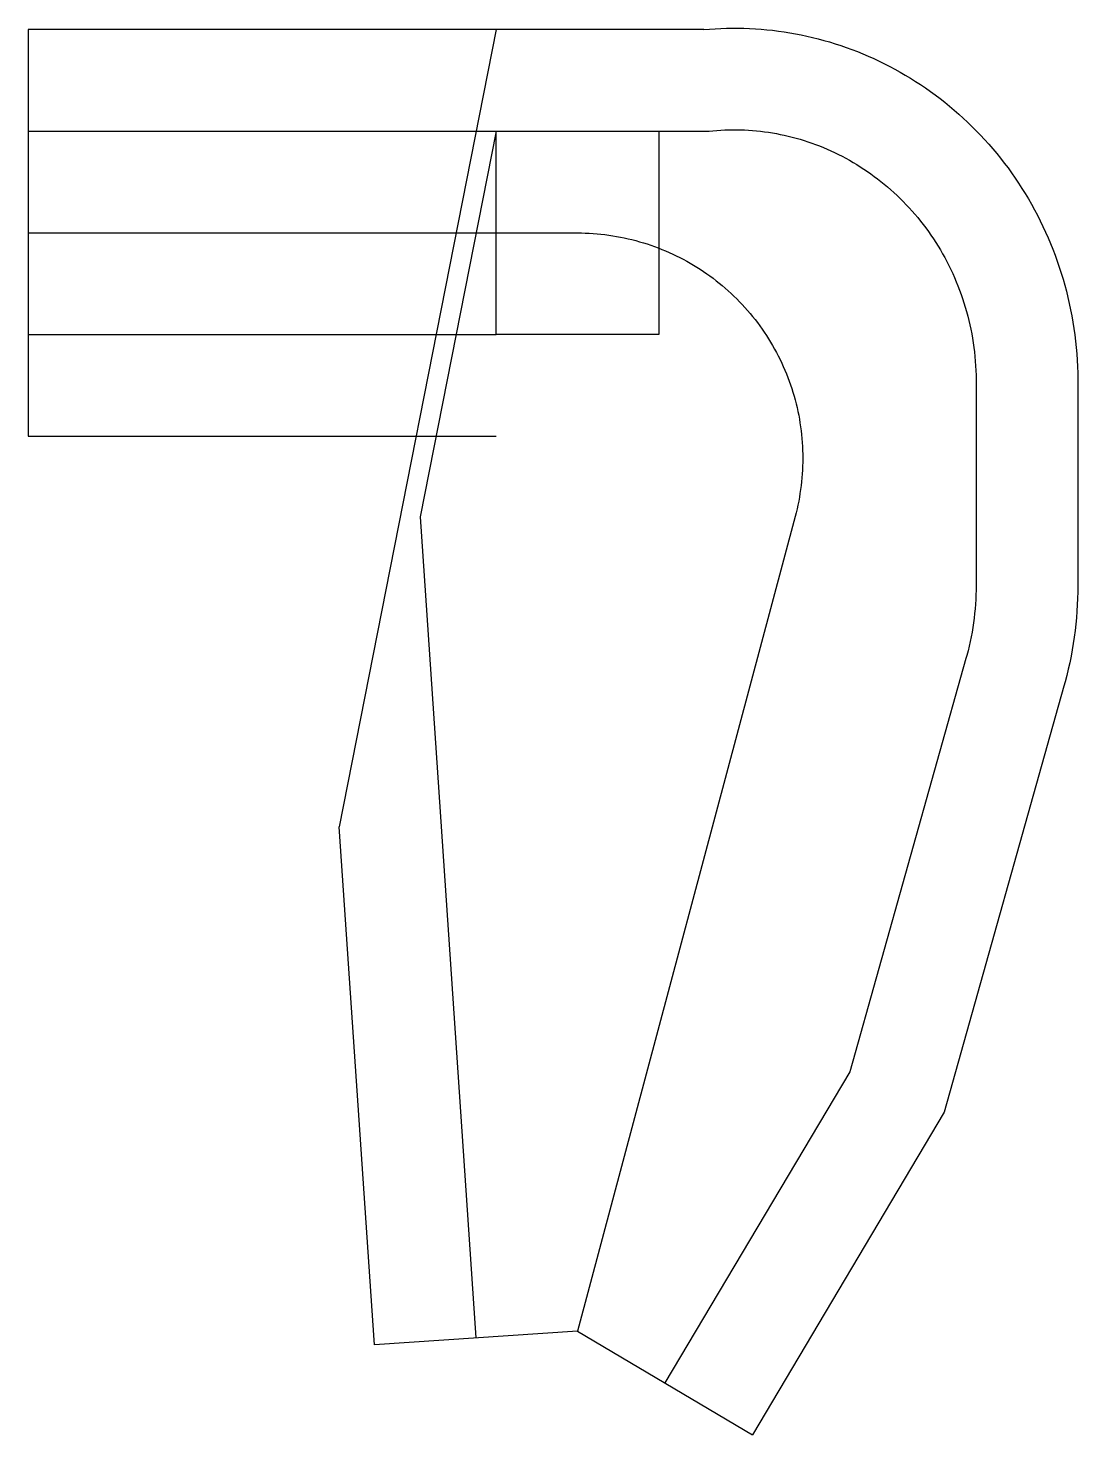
# Model space of a CAD drawing. Header units: metres. Extents: x -10000 to 9111, y -21891 to 3730.
import ezdxf

# ---------------------------------------------------------------- set-up
doc = ezdxf.new("R2010")
doc.units = ezdxf.units.M

msp = doc.modelspace()

# ---------------------------------------------------------------- linework, layer by layer
at = {"color": 1}
for p, q in [((-10000, 3704), (-10000, -3704)), ((2302, 3704), (-10000, 3704)), ((-1482, 3704), (-4336, -10814)), ((-10000, 1852), (2397, 1852)), ((-1482, 1852), (-2862, -5169)), ((-10000, -1852), (-1482, -1852)), ((7259, -2717), (7259, -6421)), ((9111, -2717), (9111, -6421)), ((-10000, -3704), (-1482, -3704)), ((-2862, -5169), (-1848, -20125)), ((7074, -7754), (4957, -15280)), ((8857, -8256), (6674, -16016)), ((-3696, -20251), (-4336, -10814)), ((4957, -15280), (1592, -20946)), ((6674, -16016), (3185, -21891)), ((0, -20000), (-3696, -20251)), ((0, -20000), (3185, -21891))]:
    msp.add_line(p, q, dxfattribs=at)
for points in [[(2302, 3704), (2405, 3713), (2509, 3720), (2612, 3725), (2716, 3729), (2821, 3730), (2925, 3730), (3030, 3728), (3134, 3724), (3239, 3719), (3344, 3711), (3448, 3702), (3553, 3691), (3658, 3678), (3762, 3663), (3867, 3646), (3971, 3628), (4075, 3607), (4178, 3585), (4282, 3561), (4385, 3535), (4488, 3507), (4590, 3478), (4693, 3446), (4794, 3413), (4895, 3378), (4996, 3341), (5096, 3302), (5196, 3262), (5295, 3220), (5394, 3176), (5491, 3130), (5588, 3082), (5685, 3033), (5780, 2982), (5875, 2929), (5969, 2875), (6062, 2819), (6155, 2761), (6246, 2701), (6337, 2640), (6426, 2577), (6514, 2513), (6602, 2446), (6688, 2379), (6774, 2309), (6858, 2238), (6941, 2166), (7023, 2092), (7104, 2017), (7183, 1940), (7261, 1861), (7338, 1781), (7414, 1700), (7488, 1617), (7561, 1533), (7633, 1447), (7703, 1360), (7771, 1272), (7839, 1183), (7904, 1092), (7969, 1000), (8031, 907), (8092, 812), (8152, 717), (8210, 620), (8266, 522), (8321, 423), (8374, 323), (8425, 222), (8475, 120), (8522, 17), (8569, -87), (8613, -192), (8655, -298), (8696, -405), (8735, -512), (8772, -621), (8807, -730), (8841, -839), (8872, -950), (8902, -1061), (8930, -1173), (8955, -1285), (8979, -1398), (9001, -1512), (9021, -1626), (9039, -1740), (9055, -1855), (9069, -1971), (9081, -2086), (9091, -2203), (9099, -2319), (9105, -2435), (9109, -2552), (9110, -2669), (9111, -2717)], [(1482, -1852), (-1482, -1852), (-1482, 1852), (1482, 1852), (1482, -1852)], [(2397, 1852), (2468, 1859), (2539, 1866), (2610, 1871), (2682, 1875), (2754, 1877), (2826, 1878), (2898, 1878), (2970, 1877), (3042, 1875), (3115, 1871), (3187, 1866), (3260, 1859), (3332, 1852), (3405, 1843), (3477, 1833), (3550, 1821), (3622, 1809), (3694, 1795), (3766, 1779), (3838, 1763), (3910, 1745), (3982, 1726), (4053, 1705), (4125, 1683), (4196, 1660), (4266, 1636), (4337, 1610), (4407, 1584), (4477, 1555), (4546, 1526), (4615, 1495), (4683, 1463), (4752, 1430), (4819, 1396), (4886, 1360), (4953, 1323), (5019, 1285), (5085, 1246), (5150, 1205), (5214, 1163), (5278, 1120), (5341, 1076), (5403, 1031), (5465, 984), (5526, 937), (5587, 888), (5646, 838), (5705, 787), (5763, 735), (5820, 681), (5876, 627), (5932, 572), (5987, 515), (6040, 457), (6093, 399), (6145, 339), (6196, 279), (6246, 217), (6295, 154), (6343, 91), (6390, 26), (6435, -39), (6480, -105), (6524, -173), (6566, -241), (6608, -310), (6648, -379), (6687, -450), (6725, -521), (6762, -594), (6798, -666), (6832, -740), (6865, -814), (6897, -890), (6928, -965), (6957, -1042), (6985, -1119), (7012, -1196), (7037, -1275), (7062, -1354), (7084, -1433), (7106, -1513), (7126, -1593), (7145, -1674), (7162, -1755), (7178, -1837), (7192, -1919), (7205, -2002), (7217, -2085), (7227, -2168), (7236, -2251), (7244, -2335), (7249, -2419), (7254, -2504), (7257, -2588), (7258, -2673), (7259, -2717)], [(-10000, 0), (0, 0), (72, -1), (143, -2), (215, -6), (286, -10), (358, -16), (429, -22), (500, -31), (571, -40), (642, -51), (712, -62), (783, -75), (853, -90), (923, -105), (993, -122), (1062, -140), (1131, -159), (1200, -179), (1268, -201), (1336, -224), (1403, -247), (1470, -273), (1537, -299), (1603, -326), (1669, -355), (1734, -384), (1799, -415), (1863, -447), (1926, -480), (1989, -514), (2051, -550), (2113, -586), (2174, -623), (2235, -662), (2294, -701), (2353, -742), (2412, -784), (2469, -826), (2526, -870), (2582, -914), (2637, -960), (2692, -1006), (2745, -1054), (2798, -1102), (2850, -1152), (2901, -1202), (2951, -1253), (3001, -1305), (3049, -1358), (3097, -1411), (3143, -1466), (3189, -1521), (3233, -1577), (3277, -1634), (3319, -1691), (3361, -1750), (3402, -1809), (3441, -1868), (3480, -1929), (3517, -1990), (3553, -2051), (3589, -2114), (3623, -2177), (3656, -2240), (3688, -2304), (3719, -2369), (3748, -2434), (3777, -2500), (3804, -2566), (3830, -2633), (3856, -2700), (3879, -2767), (3902, -2835), (3924, -2903), (3944, -2972), (3963, -3041), (3981, -3110), (3998, -3180), (4013, -3250), (4028, -3320), (4041, -3391), (4052, -3461), (4063, -3532), (4072, -3603), (4081, -3674), (4087, -3745), (4093, -3817), (4097, -3888), (4100, -3960), (4102, -4031), (4103, -4103), (4102, -4175), (4100, -4246), (4097, -4318), (4093, -4389), (4087, -4461), (4081, -4532), (4072, -4603), (4063, -4674), (4052, -4745), (4041, -4815), (4028, -4886), (4013, -4956), (3998, -5026), (3981, -5096), (3964, -5162), (0, -20000)], [(7259, -6421), (7258, -6506), (7256, -6591), (7252, -6676), (7247, -6761), (7240, -6846), (7232, -6932), (7222, -7017), (7211, -7102), (7198, -7187), (7184, -7272), (7168, -7357), (7151, -7442), (7132, -7526), (7112, -7611), (7090, -7695), (7074, -7754)], [(9111, -6421), (9110, -6538), (9106, -6656), (9101, -6773), (9094, -6890), (9085, -7008), (9074, -7125), (9060, -7243), (9045, -7360), (9027, -7477), (9008, -7594), (8986, -7710), (8962, -7827), (8937, -7943), (8909, -8059), (8879, -8174), (8857, -8256)]]:
    msp.add_lwpolyline(points, dxfattribs=at)

doc.saveas('drawing.dxf')
